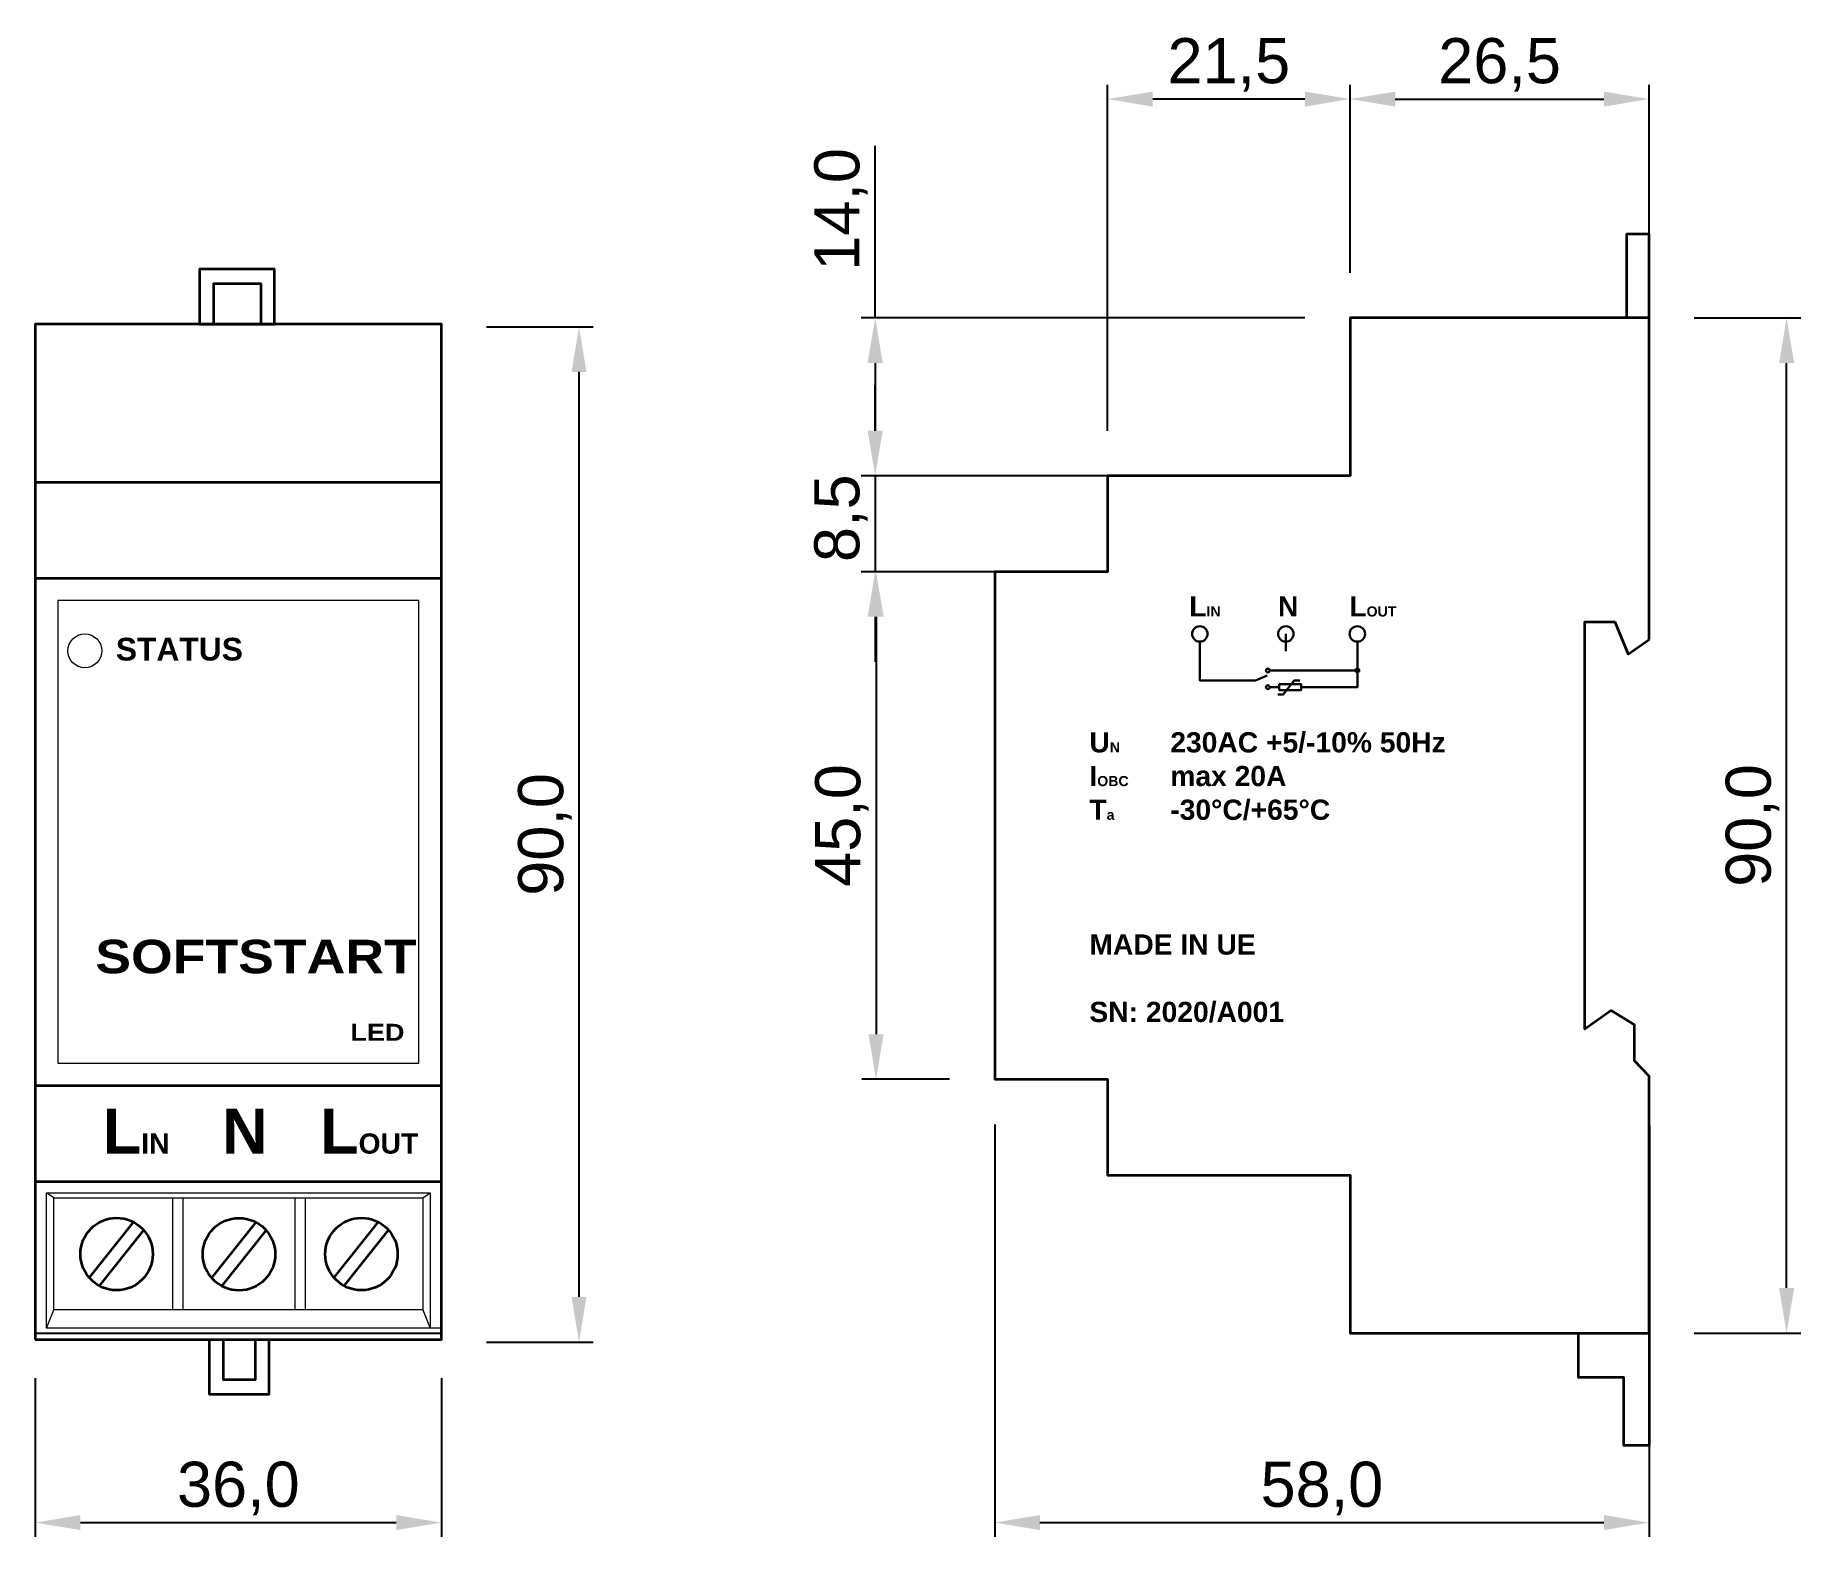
# Model space of a CAD drawing. Header units: millimetres. Extents: x 414 to 570, y 197 to 330.
import ezdxf

# ---------------------------------------------------------------- set-up
doc = ezdxf.new("R2010")
doc.units = ezdxf.units.MM
doc.styles.get("Standard").update_dxf_attribs({"font": 'arial.ttf'})
doc.dimstyles.new('ISO-25', dxfattribs={"dimtxt": 2.5, "dimasz": 2.5, "dimexe": 1.25, "dimexo": 0.625, "dimtad": 1, "dimtxsty": 'Standard', "dimcen": 2.5, "dimadec": 0, "dimazin": 0, "dimtfac": 1, "dimtmove": 0, "dimatfit": 3, "dimfxl": 1, "dimarcsym": 0})

# ---------------------------------------------------------------- blocks, each defined once
blk = doc.blocks.new('*D17')
at = {"color": 0, "lineweight": -2}
for p, q in [((413.82, 210.55), (413.82, 196.5)), ((449.82, 210.55), (449.82, 196.5)), ((417.82, 197.75), (445.82, 197.75))]:
    blk.add_line(p, q, dxfattribs=at)
at = {"color": 0}
for points in [[(417.82, 198.42), (417.82, 197.09), (413.82, 197.75)], [(445.82, 197.09), (445.82, 198.42), (449.82, 197.75)]]:
    blk.add_solid(points, dxfattribs=at)
at = {"layer": 'Defpoints', "color": 0}
for p in [(413.82, 214.55), (449.82, 214.55), (449.82, 197.75)]:
    blk.add_point(p, dxfattribs=at)
at = {"color": 0, "lineweight": 18, "insert": (431.82, 200.78), "char_height": 4, "attachment_point": 5}
blk.add_mtext('36,0', dxfattribs=at)
blk = doc.blocks.new('*D18')
at = {"color": 0, "lineweight": -2}
for p, q in [((560.87, 304.55), (570.31, 304.55)), ((569.06, 218.55), (569.06, 300.55)), ((560.87, 214.55), (570.31, 214.55))]:
    blk.add_line(p, q, dxfattribs=at)
at = {"color": 0}
for points in [[(569.73, 300.55), (568.39, 300.55), (569.06, 304.55)], [(568.39, 218.55), (569.73, 218.55), (569.06, 214.55)]]:
    blk.add_solid(points, dxfattribs=at)
at = {"layer": 'Defpoints', "color": 0}
for p in [(556.87, 304.55), (569.06, 304.55), (556.87, 214.55)]:
    blk.add_point(p, dxfattribs=at)
at = {"color": 0, "lineweight": 18, "insert": (566.03, 259.55), "char_height": 4, "attachment_point": 5, "rotation": 90}
blk.add_mtext('90,0', dxfattribs=at)
blk = doc.blocks.new('*D19')
at = {"color": 0, "lineweight": -2}
for p, q in [((530.37, 308.55), (530.37, 325.2)), ((534.37, 323.95), (552.87, 323.95)), ((556.87, 308.55), (556.87, 325.2))]:
    blk.add_line(p, q, dxfattribs=at)
at = {"color": 0}
for points in [[(534.37, 324.61), (534.37, 323.28), (530.37, 323.95)], [(552.87, 323.28), (552.87, 324.61), (556.87, 323.95)]]:
    blk.add_solid(points, dxfattribs=at)
at = {"layer": 'Defpoints', "color": 0}
for p in [(556.87, 323.95), (530.37, 304.55), (556.87, 304.55)]:
    blk.add_point(p, dxfattribs=at)
at = {"color": 0, "lineweight": 18, "insert": (543.62, 326.98), "char_height": 4, "attachment_point": 5}
blk.add_mtext('26,5', dxfattribs=at)
blk = doc.blocks.new('*D20')
at = {"color": 0, "lineweight": -2}
for p, q in [((508.87, 294.55), (508.87, 325.2)), ((526.37, 323.95), (512.87, 323.95)), ((530.37, 308.55), (530.37, 325.2))]:
    blk.add_line(p, q, dxfattribs=at)
at = {"color": 0}
for points in [[(512.87, 324.61), (512.87, 323.28), (508.87, 323.95)], [(526.37, 323.28), (526.37, 324.61), (530.37, 323.95)]]:
    blk.add_solid(points, dxfattribs=at)
at = {"layer": 'Defpoints', "color": 0}
for p in [(508.87, 323.95), (530.37, 304.55), (508.87, 290.55)]:
    blk.add_point(p, dxfattribs=at)
at = {"color": 0, "lineweight": 18, "insert": (519.62, 326.98), "char_height": 4, "attachment_point": 5}
blk.add_mtext('21,5', dxfattribs=at)
blk = doc.blocks.new('*D22')
at = {"color": 0, "lineweight": -2}
for p, q in [((488.27, 304.55), (488.27, 319.8)), ((526.37, 304.55), (487.02, 304.55)), ((488.27, 300.55), (488.27, 294.55)), ((526.37, 290.55), (487.02, 290.55))]:
    blk.add_line(p, q, dxfattribs=at)
at = {"color": 0}
for points in [[(488.94, 300.55), (487.6, 300.55), (488.27, 304.55)], [(487.6, 294.55), (488.94, 294.55), (488.27, 290.55)]]:
    blk.add_solid(points, dxfattribs=at)
at = {"layer": 'Defpoints', "color": 0}
for p in [(530.37, 304.55), (488.27, 290.55), (530.37, 290.55)]:
    blk.add_point(p, dxfattribs=at)
at = {"color": 0, "lineweight": 18, "insert": (485.24, 314.17), "char_height": 4, "attachment_point": 5, "rotation": 90}
blk.add_mtext('14,0', dxfattribs=at)
blk = doc.blocks.new('*D23')
at = {"color": 0, "lineweight": -2}
for p, q in [((488.27, 294.55), (488.27, 298.55)), ((504.87, 290.55), (487.02, 290.55)), ((488.27, 290.55), (488.27, 282.05)), ((504.87, 282.05), (487.02, 282.05)), ((488.27, 278.05), (488.27, 274.05))]:
    blk.add_line(p, q, dxfattribs=at)
at = {"color": 0}
for points in [[(487.6, 294.55), (488.94, 294.55), (488.27, 290.55)], [(488.94, 278.05), (487.6, 278.05), (488.27, 282.05)]]:
    blk.add_solid(points, dxfattribs=at)
at = {"layer": 'Defpoints', "color": 0}
for p in [(508.87, 290.55), (488.27, 282.05), (508.87, 282.05)]:
    blk.add_point(p, dxfattribs=at)
at = {"color": 0, "lineweight": 18, "insert": (485.24, 286.79), "char_height": 4, "attachment_point": 5, "rotation": 90}
blk.add_mtext('8,5', dxfattribs=at)
blk = doc.blocks.new('*D24')
at = {"color": 0, "lineweight": -2}
for p, q in [((494.87, 282.05), (487.1, 282.05)), ((488.35, 278.05), (488.35, 241.05)), ((494.87, 237.05), (487.1, 237.05))]:
    blk.add_line(p, q, dxfattribs=at)
at = {"color": 0}
for points in [[(489.02, 278.05), (487.68, 278.05), (488.35, 282.05)], [(487.68, 241.05), (489.02, 241.05), (488.35, 237.05)]]:
    blk.add_solid(points, dxfattribs=at)
at = {"layer": 'Defpoints', "color": 0}
for p in [(498.87, 282.05), (488.35, 237.05), (498.87, 237.05)]:
    blk.add_point(p, dxfattribs=at)
at = {"color": 0, "lineweight": 18, "insert": (485.32, 259.55), "char_height": 4, "attachment_point": 5, "rotation": 90}
blk.add_mtext('45,0', dxfattribs=at)
blk = doc.blocks.new('*D25')
at = {"color": 0, "lineweight": -2}
for p, q in [((498.87, 233.05), (498.87, 196.5)), ((556.87, 233.05), (556.87, 196.5)), ((502.87, 197.75), (552.87, 197.75))]:
    blk.add_line(p, q, dxfattribs=at)
at = {"color": 0}
for points in [[(502.87, 198.42), (502.87, 197.09), (498.87, 197.75)], [(552.87, 197.09), (552.87, 198.42), (556.87, 197.75)]]:
    blk.add_solid(points, dxfattribs=at)
at = {"layer": 'Defpoints', "color": 0}
for p in [(498.87, 237.05), (556.87, 237.05), (556.87, 197.75)]:
    blk.add_point(p, dxfattribs=at)
at = {"color": 0, "lineweight": 18, "insert": (527.87, 200.78), "char_height": 4, "attachment_point": 5}
blk.add_mtext('58,0', dxfattribs=at)
blk = doc.blocks.new('zw$9452')
at = {"color": 0, "lineweight": 35}
for points in [[(19.81, 94.88), (14.56, 94.88), (14.56, 90), (19.81, 90)], [(15.96, 90), (21.21, 90), (21.21, 94.88), (15.96, 94.88)], [(18.62, 93.58), (15.81, 93.58), (15.81, 90), (18.62, 90)], [(17.21, 90), (20.02, 90), (20.02, 93.58), (17.21, 93.58)], [(36, 90), (0, 90)], [(9.68, 90), (0, 90), (0, 0)], [(0, 90), (0, 76), (9.68, 76)], [(29.79, 0), (36, 0), (36, 90), (29.79, 90)], [(0, 76), (36, 76)], [(0, 76), (0, 67.5), (9.68, 67.5)], [(29.79, 76), (36, 76)], [(0, 67.5), (36, 67.5)], [(0, 67.5), (0, 22.5), (9.68, 22.5)], [(29.79, 67.5), (36, 67.5)], [(0, 22.5), (36, 22.5)], [(0, 22.5), (0, 14), (9.68, 14)], [(29.79, 22.5), (36, 22.5)], [(0, 14), (36, 14)], [(29.79, 14), (36, 14)], [(0, 0), (9.68, 0)], [(0, 0), (36, 0)]]:
    blk.add_lwpolyline(points, dxfattribs=at)
at = {"color": 0, "lineweight": 18}
for points in [[(9.68, 65.5), (2, 65.5), (2, 24.5), (9.68, 24.5)], [(34, 65.5), (2, 65.5)], [(29.79, 24.5), (34, 24.5), (34, 65.5), (29.79, 65.5)], [(2, 24.5), (34, 24.5)]]:
    blk.add_lwpolyline(points, dxfattribs=at)
at = {"color": 8, "lineweight": 18}
for points in [[(0, 14), (1.5, 14)], [(1, 13), (35, 13)], [(9.68, 1), (1, 1), (1, 13), (9.68, 13)], [(1.65, 12.56), (1, 13)], [(1.65, 12.56), (34.35, 12.56)], [(9.68, 2.63), (1.65, 2.63), (1.65, 12.56), (9.68, 12.56)], [(29.79, 13), (35, 13), (35, 1), (29.79, 1)], [(29.79, 12.56), (34.35, 12.56), (34.35, 2.63), (29.79, 2.63)], [(34.35, 12.56), (35, 13)], [(1, 1), (1.65, 2.63)], [(34.35, 2.63), (1.65, 2.63)], [(34.35, 2.63), (35, 1)], [(36, 1), (1, 1)], [(36, 0), (33, 0), (30, 0)]]:
    blk.add_lwpolyline(points, dxfattribs=at)
for points in [[(12.19, 12.56), (13.07, 12.56), (13.07, 2.63), (12.19, 2.63)], [(23.04, 12.56), (23.91, 12.56), (23.91, 2.63), (23.04, 2.63)]]:
    blk.add_lwpolyline(points, close=True, dxfattribs=at)
at = {"color": 8, "lineweight": 35}
for points in [[(8.7, 10.42), (4.77, 5.48)], [(5.68, 4.74), (9.63, 9.69)], [(19.55, 10.39), (15.62, 5.46)], [(16.53, 4.72), (20.47, 9.67)], [(30.4, 10.42), (26.46, 5.48)], [(27.38, 4.74), (31.32, 9.69)]]:
    blk.add_lwpolyline(points, dxfattribs=at)
blk.add_lwpolyline([(0, 0.56), (36, 0.56)])
at = {"color": 0, "lineweight": 35}
for points in [[(15.43, 0), (20.69, 0), (20.69, -4.88), (15.43, -4.88)], [(16.69, 0), (19.49, 0), (19.49, -3.58), (16.69, -3.58)]]:
    blk.add_lwpolyline(points, close=True, dxfattribs=at)
at = {"color": 0, "lineweight": 18}
blk.add_circle((4.39, 61.04), 1.5, dxfattribs=at)
at = {"color": 8, "lineweight": 35}
for centre in [(7.21, 7.57), (18.06, 7.55), (28.91, 7.57)]:
    blk.add_circle(centre, 3.21, dxfattribs=at)
at = {"color": 7, "lineweight": 50, "attachment_point": 1}
for s, insert, char_height, width in [('{\\fArial|b1|i0|c0|p34;STATUS}', (7.14, 62.2), 2.016, 75.4434), ('{\\fArial Black|b1|i0|c238|p34;SOFTSTART\\P\\pxqr;\\H0.50501x;\\PLED}', (5.32, 35.43), 2.9702, 27.4068), ('\\pxql;{\\fArial|b1|i0|c0|p34;\\C252;L\\H0.448x;IN\\H2.232143x;   N   L\\H0.448x;OUT\\H2.232143x;    }', (5.98, 20.47), 4, 46.2583)]:
    blk.add_mtext(s, dxfattribs=dict(at, insert=insert, char_height=char_height, width=width))
blk = doc.blocks.new('*D36')
at = {"color": 0, "lineweight": -2}
for p, q in [((453.82, 303.76), (463.27, 303.76)), ((462.02, 217.76), (462.02, 299.76)), ((453.82, 213.76), (463.27, 213.76))]:
    blk.add_line(p, q, dxfattribs=at)
at = {"color": 0}
for points in [[(462.68, 299.76), (461.35, 299.76), (462.02, 303.76)], [(461.35, 217.76), (462.68, 217.76), (462.02, 213.76)]]:
    blk.add_solid(points, dxfattribs=at)
at = {"layer": 'Defpoints', "color": 0}
for p in [(449.82, 303.76), (462.02, 303.76), (449.82, 213.76)]:
    blk.add_point(p, dxfattribs=at)
at = {"color": 0, "lineweight": 18, "insert": (458.99, 258.76), "char_height": 4, "attachment_point": 5, "rotation": 90}
blk.add_mtext('90,0', dxfattribs=at)

msp = doc.modelspace()

# ---------------------------------------------------------------- linework, layer by layer
at = {"color": 0, "lineweight": 35}
for points in [[(556.87, 289.17), (556.87, 311.96), (554.88, 311.96), (554.88, 304.55)], [(556.87, 276.04), (556.87, 304.55), (530.37, 304.55), (530.37, 290.55), (508.87, 290.55), (508.87, 282.05), (498.87, 282.05), (498.87, 237.05), (508.87, 237.05), (508.87, 228.55), (530.37, 228.55), (530.37, 214.55), (556.87, 214.55)], [(556.87, 276.04), (556.87, 302.33)], [(556.87, 226.77), (556.87, 237.32), (555.59, 238.68), (555.59, 241.88), (553.51, 243.16), (551.19, 241.48), (551.19, 277.61), (553.83, 277.61), (555.03, 274.74), (556.87, 276.04)], [(556.87, 214.55), (556.87, 237.32)], [(556.87, 234.85), (556.87, 237.32)], [(556.87, 232.92), (556.87, 204.6), (554.64, 204.6), (554.64, 210.61), (550.6, 210.61), (550.6, 214.55)]]:
    msp.add_lwpolyline(points, dxfattribs=at)
at = {"color": 7, "lineweight": 30}
for points in [[(517.06, 275.84), (517.06, 272.39), (521.99, 272.39)], [(524.67, 276.53), (524.67, 274.99)], [(531.01, 275.84), (531.01, 271.81), (526.04, 271.81)], [(521.99, 272.39), (523.01, 272.86)], [(523.25, 273.29), (531.01, 273.29)], [(523.95, 271.16), (524.44, 271.16), (525.41, 272.39), (525.9, 272.39)], [(524.09, 271.81), (523.25, 271.81)]]:
    msp.add_lwpolyline(points, dxfattribs=at)
msp.add_lwpolyline([(524.09, 272.07), (526.04, 272.07), (526.04, 271.55), (524.09, 271.55)], close=True, dxfattribs=at)
for centre in [(517.05, 276.53), (524.67, 276.53), (531.01, 276.53)]:
    msp.add_circle(centre, 0.683, dxfattribs=at)
at = {"color": 7, "lineweight": 30, "ltscale": 0.8}
for centre in [(523.08, 273.29), (531.01, 273.29), (523.08, 271.81)]:
    msp.add_circle(centre, 0.168, dxfattribs=at)

# ---------------------------------------------------------------- block references
msp.add_blockref('zw$9452', (413.82, 213.99))

# ---------------------------------------------------------------- texts
at = {"color": 7, "lineweight": 30, "insert": (516.11, 279.87), "char_height": 1.792, "width": 47.8624, "attachment_point": 1}
msp.add_mtext('{\\fArial|b1|i0|c0|p34;L\\H0.5x;IN  ^I  \\H2x;N\\H0.5x;             \\fArial|b1|i0|c0|p34;\\H2x;L\\H0.5x;OUT}', dxfattribs=at)
at = {"color": 7, "lineweight": 50, "insert": (507.26, 267.82), "char_height": 1.792, "width": 50.2956, "attachment_point": 1}
msp.add_mtext('{\\fArial|b1|i0|c0|p34;U\\H0.5x;N ^I\\H2x;230AC +5/-10% 50Hz\\PI\\H0.5x;OBC^I\\H2x;max 20A\\PT\\H0.5x;a^I\\H2x;-30%%DC/+65%%DC\\P\\P\\P\\PMADE IN UE\\P\\PSN: 2020/A001}', dxfattribs=at)

# ---------------------------------------------------------------- dimensions: what is measured, and where the dimension line sits
at = {"color": 253, "lineweight": 18}
for base, p1, p2, angle, picture, middle in [((508.87, 323.95), (530.37, 304.55), (508.87, 290.55), 180, '*D20', (519.62, 326.98)), ((556.87, 323.95), (530.37, 304.55), (556.87, 304.55), 180, '*D19', (543.62, 326.98)), ((462.02, 303.76), (449.82, 213.76), (449.82, 303.76), 90, '*D36', (458.99, 258.76)), ((569.06, 304.55), (556.87, 214.55), (556.87, 304.55), 90, '*D18', (566.03, 259.55)), ((488.35, 237.05), (498.87, 282.05), (498.87, 237.05), 90, '*D24', (485.32, 259.55))]:
    dim = msp.add_linear_dim(base=base, p1=p1, p2=p2, angle=angle, dimstyle='ISO-25', override={"dimtxt": 4, "dimasz": 4, "dimexo": 4, "dimdec": 1, "dimrnd": 0, "dimzin": 3, "dimlunit": 2}, dxfattribs=at)
    dim.commit()
    dim.dimension.update_dxf_attribs({"geometry": picture, "text_midpoint": middle})
for base, p1, p2, picture, middle in [((488.27, 290.55), (530.37, 304.55), (530.37, 290.55), '*D22', (488.27, 314.17)), ((488.27, 282.05), (508.87, 290.55), (508.87, 282.05), '*D23', (488.27, 286.79))]:
    dim = msp.add_linear_dim(base=base, p1=p1, p2=p2, angle=90, dimstyle='ISO-25', override={"dimtxt": 4, "dimasz": 4, "dimexo": 4, "dimdec": 1, "dimrnd": 0, "dimzin": 3, "dimlunit": 2}, dxfattribs=at)
    dim.commit()
    dim.dimension.update_dxf_attribs({"geometry": picture, "text_midpoint": middle, "dimtype": 160})
for base, p1, p2, override, picture, middle in [((556.87, 197.75), (498.87, 237.05), (556.87, 237.05), {"dimtxt": 4, "dimasz": 4, "dimexo": 4, "dimdec": 1, "dimzin": 3}, '*D25', (527.87, 200.78)), ((449.82, 197.75), (413.82, 214.55), (449.82, 214.55), {"dimtxt": 4, "dimasz": 4, "dimexo": 4, "dimdec": 1, "dimrnd": 0, "dimzin": 3, "dimlunit": 2}, '*D17', (431.82, 200.78))]:
    dim = msp.add_linear_dim(base=base, p1=p1, p2=p2, dimstyle='ISO-25', override=override, dxfattribs=at)
    dim.commit()
    dim.dimension.update_dxf_attribs({"geometry": picture, "text_midpoint": middle})

doc.saveas('drawing.dxf')
